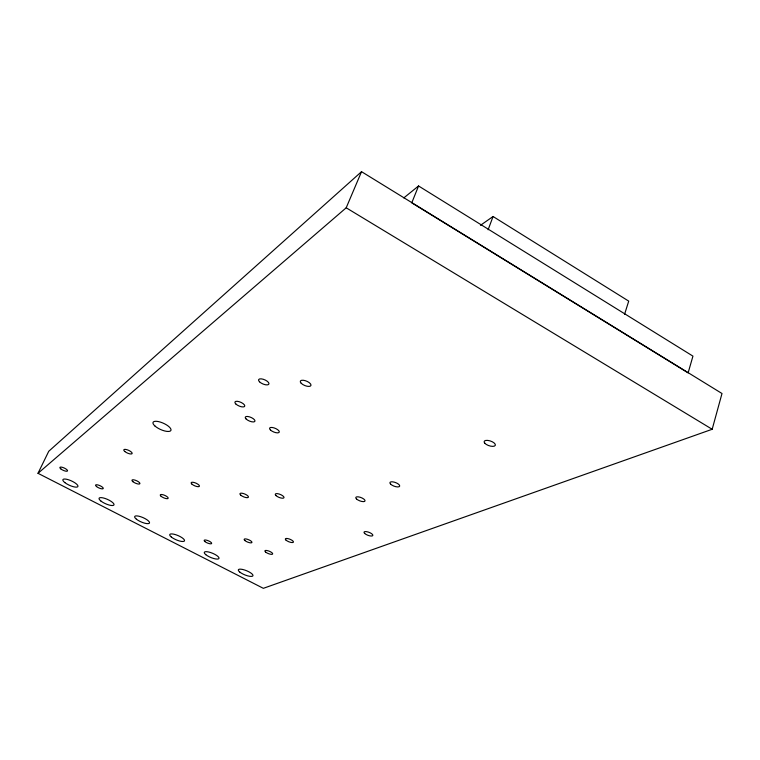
<?xml version="1.0" encoding="UTF-8"?>
<svg xmlns="http://www.w3.org/2000/svg" width="760" height="760" viewBox="0 0 760 760"><rect width="100%" height="100%" fill="white"/><g stroke="black" fill="none" stroke-linecap="round" stroke-linejoin="round"><path stroke-width="1.14" d="M712.177 429.276L722 393.509L361.532 171.674L48.745 451.278L38 473.309L263.34 588.325L712.177 429.276L346.199 207.793L38 473.309M624.549 314.365L628.719 301.122L493.059 216.505L480.481 225.311M488.119 229.776L493.059 216.505M418.56 185.972L411.768 202.834L688.123 372.884L692.939 356.126L418.56 185.972L403.807 197.904M346.199 207.793L361.532 171.674M356.44 498.902A4.959 1.776 21 0 0 364.524 501.448A4.959 1.776 21 0 0 360.249 497.287A4.959 1.776 21 0 0 356.44 498.902M132.905 481.678A4.351 1.349 23.9 0 0 139.726 483.882A4.351 1.349 23.9 0 0 135.175 480.177A4.351 1.349 23.9 0 0 132.905 481.678M235.847 403.997A5.339 2.061 23.4 0 0 244.397 406.619A5.339 2.061 23.4 0 0 239.257 401.707A5.339 2.061 23.4 0 0 235.847 403.997M96.577 486.581A4.189 1.244 24.2 0 0 103.103 488.708A4.189 1.244 24.2 0 0 98.61 485.155A4.189 1.244 24.2 0 0 96.577 486.581M276.051 495.634A4.702 1.605 22.2 0 0 283.632 498.047A4.702 1.605 22.2 0 0 279.252 494.067A4.702 1.605 22.2 0 0 276.051 495.634M364.667 533.444A4.702 1.586 20.8 0 0 372.334 535.895A4.702 1.586 20.8 0 0 368.315 532.076A4.702 1.586 20.8 0 0 364.667 533.444M484.719 443.147A5.899 2.46 18.8 0 0 494.475 446.072A5.899 2.46 18.8 0 0 490.048 440.876A5.899 2.46 18.8 0 0 484.719 443.147M390.564 484.072A5.206 1.947 20.5 0 0 399.085 486.723A5.206 1.947 20.5 0 0 394.753 482.286A5.206 1.947 20.5 0 0 390.564 484.072M286.035 540.151A4.361 1.377 21.8 0 0 293.084 542.44A4.361 1.377 21.8 0 0 289.056 538.916A4.361 1.377 21.8 0 0 286.035 540.151M301.197 383.268A5.729 2.375 22.5 0 0 310.479 386.042A5.729 2.375 22.5 0 0 305.273 380.674A5.729 2.375 22.5 0 0 301.197 383.268M259.512 381.805A5.605 2.271 23.2 0 0 268.527 384.522A5.605 2.271 23.2 0 0 263.245 379.259A5.605 2.271 23.2 0 0 259.512 381.805M124.802 451.497A4.579 1.492 24.3 0 0 131.964 453.777A4.579 1.492 24.3 0 0 127.157 449.768A4.579 1.492 24.3 0 0 124.802 451.497M246.173 419.055A5.244 1.985 23.1 0 0 254.581 421.648A5.244 1.985 23.1 0 0 249.584 416.888A5.244 1.985 23.1 0 0 246.173 419.055M161.139 496.328A4.313 1.339 23.5 0 0 167.95 498.541A4.313 1.339 23.5 0 0 163.533 494.903A4.313 1.339 23.5 0 0 161.139 496.328M60.895 468.958A4.228 1.264 24.7 0 0 67.421 471.077A4.228 1.264 24.7 0 0 62.776 467.447A4.228 1.264 24.7 0 0 60.895 468.958M270.437 429.979A5.234 1.985 22.6 0 0 278.863 432.582A5.234 1.985 22.6 0 0 273.97 427.87A5.234 1.985 22.6 0 0 270.437 429.979M192.014 484.215A4.513 1.472 23.3 0 0 199.186 486.514A4.513 1.472 23.3 0 0 194.674 482.666A4.513 1.472 23.3 0 0 192.014 484.215M265.591 552.035A4.189 1.273 22 0 0 272.346 554.249A4.189 1.273 22 0 0 268.403 550.895A4.189 1.273 22 0 0 265.591 552.035M204.934 541.576A4.075 1.206 22.8 0 0 211.432 543.714A4.075 1.206 22.8 0 0 207.394 540.427A4.075 1.206 22.8 0 0 204.934 541.576M240.749 495.149A4.588 1.52 22.6 0 0 248.102 497.506A4.588 1.52 22.6 0 0 243.694 493.62A4.588 1.52 22.6 0 0 240.749 495.149M244.881 540.54A4.218 1.292 22.3 0 0 251.645 542.754A4.218 1.292 22.3 0 0 247.608 539.343A4.218 1.292 22.3 0 0 244.881 540.54M155.011 426.065A9.804 3.439 24.2 0 0 170.477 430.93A9.804 3.439 24.2 0 0 160.474 422.123A9.804 3.439 24.2 0 0 155.011 426.065M64.885 482.628A8.265 2.413 24.5 0 0 77.672 486.818A8.265 2.413 24.5 0 0 68.647 479.807A8.265 2.413 24.5 0 0 64.885 482.628M100.918 501.049A8.179 2.384 24 0 0 113.677 505.248A8.179 2.384 24 0 0 104.965 498.417A8.179 2.384 24 0 0 100.918 501.049M136.401 519.194A8.094 2.356 23.6 0 0 149.141 523.393A8.094 2.356 23.6 0 0 140.733 516.733A8.094 2.356 23.6 0 0 136.401 519.194M171.361 537.063A8.018 2.318 23.1 0 0 184.072 541.272A8.018 2.318 23.1 0 0 175.959 534.783A8.018 2.318 23.1 0 0 171.361 537.063M205.798 554.677A7.951 2.289 22.6 0 0 218.481 558.885A7.951 2.289 22.6 0 0 210.653 552.558A7.951 2.289 22.6 0 0 205.798 554.677M239.723 572.024A7.885 2.252 22.2 0 0 252.387 576.241A7.885 2.252 22.2 0 0 244.834 570.076A7.885 2.252 22.2 0 0 239.723 572.024"/></g></svg>
